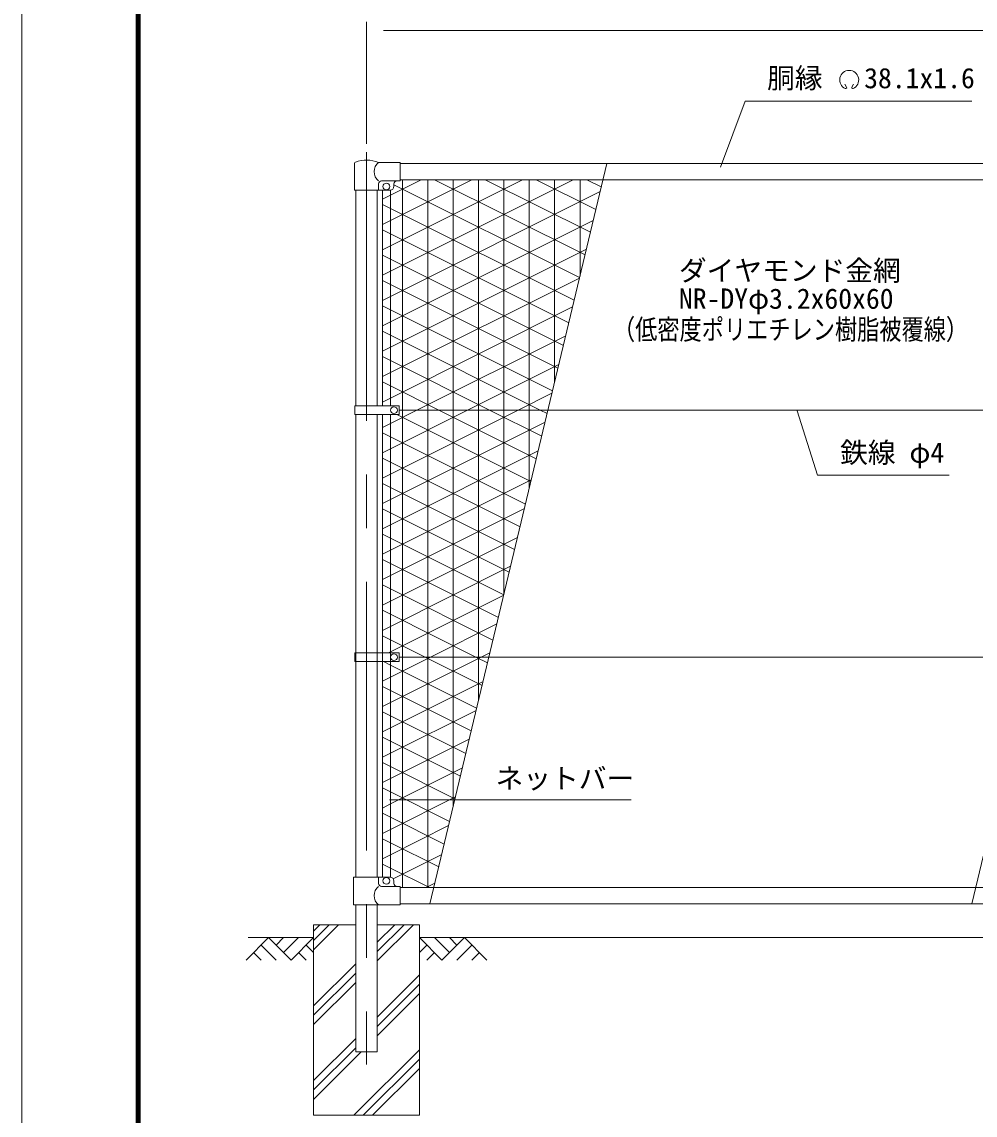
# Model space of a CAD drawing. Units: millimetres, scale not verified. Extents: x -4200 to 4200, y -2970 to 2970.
# Drawn here: x -4200 to -1946, y -990 to 1596 of the extents above; entities that cross this region are included whole.
import ezdxf
from ezdxf.enums import TextEntityAlignment as Align

# ---------------------------------------------------------------- set-up
doc = ezdxf.new("R2010")
doc.units = ezdxf.units.MM
doc.header["$LTSCALE"] = 20
doc.linetypes.add('USER1', pattern=[50.8, 31.75, -6.35, 6.35, -6.35])
for name, color, linetype, lineweight in [('0-0_D-BMK', 2, 'USER1', 13), ('0-1_D-STR1', 1, 'Continuous', 18), ('0-2_D-STR-DIM', 7, 'Continuous', 9), ('0-3_0', 7, 'Continuous', 9), ('0-5_D-BGD', 7, 'Continuous', 9), ('0-6_D-DCR-HCH', 7, 'Continuous', 9), ('0-7_D-STR3', 3, 'Continuous', 13), ('0-8_D-STR-TXT', 7, 'Continuous', 9), ('0-9_Defpoints', 8, 'Continuous', 18), ('0-B_D-STR4', 7, 'Continuous', 9), ('0-E_D-TTL', 7, 'Continuous', 9)]:
    doc.layers.add(name, color=color, linetype=linetype, lineweight=lineweight)
doc.styles.add('ＭＳ ゴシック', font='')
doc.styles.get('ＭＳ ゴシック').set_extended_font_data('MS Gothic')

msp = doc.modelspace()

# ---------------------------------------------------------------- linework, layer by layer
at = {"layer": '0-0_D-BMK'}
msp.add_line((-3384.99, 1287.41), (-3384.99, -869.65), dxfattribs=at)
at = {"layer": '0-1_D-STR1'}
for p, q in [((-3304.99, 1260.35), (-1464.99, 1260.35)), ((-3304.99, 1222.35), (-1464.99, 1222.35)), ((-3410.39, 1197.35), (-3410.39, 687.85)), ((-3359.59, 1197.35), (-3359.59, 687.85)), ((-3410.39, 666.85), (-3410.39, -426.65)), ((-3359.59, 666.85), (-3359.59, -426.65)), ((-3304.99, -451.65), (-1464.99, -451.65)), ((-3304.99, -489.65), (-1464.99, -489.65)), ((-3410.39, -492.65), (-3410.39, -839.65)), ((-3359.59, -492.65), (-3359.59, -839.65)), ((-3359.59, -839.65), (-3410.39, -839.65))]:
    msp.add_line(p, q, dxfattribs=at)
at = {"layer": '0-2_D-STR-DIM'}
for p, q in [((-3384.99, 1307.41), (-3384.99, 1595.35)), ((-3344.99, 1575.35), (-1424.99, 1575.35))]:
    msp.add_line(p, q, dxfattribs=at)
at = {"layer": '0-3_0'}
for p, q in [((-3328.49, 1186.09), (-3255.98, 1222.35)), ((-3328.49, 1126.09), (-3135.98, 1222.35)), ((-3328.49, 1066.09), (-3015.98, 1222.35)), ((-3328.49, 1006.09), (-2895.98, 1222.35)), ((-3300.01, 677.35), (-3300.01, 1222.35)), ((-3240.01, 677.35), (-3240.01, 1222.35)), ((-2868.08, 1044.36), (-3224.04, 1222.35)), ((-3180.01, 677.35), (-3180.01, 1222.35)), ((-3120.01, 677.35), (-3120.01, 1222.35)), ((-2855.26, 1097.96), (-3104.04, 1222.35)), ((-3060.01, 677.35), (-3060.01, 1222.35)), ((-3000.01, 677.35), (-3000.01, 1222.35)), ((-2842.44, 1151.55), (-2984.04, 1222.35)), ((-2940.01, 743.62), (-2940.01, 1222.35)), ((-2880.01, 994.48), (-2880.01, 1222.35)), ((-2829.62, 1205.14), (-2864.04, 1222.35)), ((-3328.49, 946.09), (-2832.24, 1194.22)), ((-2880.9, 990.77), (-3320.49, 1210.57)), ((-3347.49, 1176.59), (-3328.49, 1186.09)), ((-3328.49, 1154.57), (-3347.49, 1164.07)), ((-2893.71, 937.18), (-3328.49, 1154.57)), ((-3347.49, 1116.59), (-3328.49, 1126.09)), ((-3328.49, 886.09), (-2848.54, 1126.07)), ((-3328.49, 1094.57), (-3347.49, 1104.07)), ((-2906.53, 883.59), (-3328.49, 1094.57)), ((-3347.49, 1056.59), (-3328.49, 1066.09)), ((-3328.49, 1034.57), (-3347.49, 1044.07)), ((-3328.49, 826.09), (-2864.84, 1057.92)), ((-2919.35, 830), (-3328.49, 1034.57)), ((-3347.49, 996.59), (-3328.49, 1006.09)), ((-3328.49, 974.57), (-3347.49, 984.07)), ((-3328.49, 766.09), (-2881.14, 989.77)), ((-2932.17, 776.41), (-3328.49, 974.57)), ((-3347.49, 936.59), (-3328.49, 946.09)), ((-3328.49, 914.57), (-3347.49, 924.07)), ((-3328.49, 706.09), (-2897.44, 921.62)), ((-2944.99, 722.82), (-3328.49, 914.57)), ((-3347.49, 876.59), (-3328.49, 886.09)), ((-3328.49, 854.57), (-3347.49, 864.07)), ((-2974.04, 677.35), (-3328.49, 854.57)), ((-3265.98, 677.35), (-2913.74, 853.47)), ((-3347.49, 816.59), (-3328.49, 826.09)), ((-3328.49, 794.57), (-3347.49, 804.07)), ((-3094.04, 677.35), (-3328.49, 794.57)), ((-3145.98, 677.35), (-2930.04, 785.32)), ((-3347.49, 756.59), (-3328.49, 766.09)), ((-3328.49, 734.57), (-3347.49, 744.07)), ((-3214.04, 677.35), (-3328.49, 734.57)), ((-3347.49, 696.59), (-3328.49, 706.09)), ((-3025.98, 677.35), (-2946.34, 717.17)), ((-3328.49, 646.09), (-3265.98, 677.35)), ((-3328.49, 586.09), (-3145.98, 677.35)), ((-3328.49, 526.09), (-3025.98, 677.35)), ((-3300.01, 93.35), (-3300.01, 677.35)), ((-3240.01, 93.35), (-3240.01, 677.35)), ((-2983.44, 562.04), (-3214.04, 677.35)), ((-3180.01, 93.35), (-3180.01, 677.35)), ((-3120.01, 93.35), (-3120.01, 677.35)), ((-2970.62, 615.64), (-3094.04, 677.35)), ((-3060.01, 241.91), (-3060.01, 677.35)), ((-3000.01, 492.76), (-3000.01, 677.35)), ((-2957.8, 669.23), (-2974.04, 677.35)), ((-3328.49, 466.09), (-2962.64, 649.02)), ((-2996.26, 508.45), (-3313.05, 666.85)), ((-3347.49, 636.59), (-3328.49, 646.09)), ((-3328.49, 614.57), (-3347.49, 624.07)), ((-3009.08, 454.86), (-3328.49, 614.57)), ((-3347.49, 576.59), (-3328.49, 586.09)), ((-3328.49, 406.09), (-2978.94, 580.87)), ((-3328.49, 554.57), (-3347.49, 564.07)), ((-3021.89, 401.27), (-3328.49, 554.57)), ((-3347.49, 516.59), (-3328.49, 526.09)), ((-3328.49, 494.57), (-3347.49, 504.07)), ((-3328.49, 346.09), (-2995.24, 512.72)), ((-3034.71, 347.68), (-3328.49, 494.57)), ((-3347.49, 456.59), (-3328.49, 466.09)), ((-3328.49, 434.57), (-3347.49, 444.07)), ((-3328.49, 286.09), (-3011.54, 444.57)), ((-3047.53, 294.09), (-3328.49, 434.57)), ((-3347.49, 396.59), (-3328.49, 406.09)), ((-3328.49, 374.57), (-3347.49, 384.07)), ((-3328.49, 226.09), (-3027.84, 376.42)), ((-3060.35, 240.5), (-3328.49, 374.57)), ((-3347.49, 336.59), (-3328.49, 346.09)), ((-3328.49, 314.57), (-3347.49, 324.07)), ((-3073.17, 186.91), (-3328.49, 314.57)), ((-3347.49, 276.59), (-3328.49, 286.09)), ((-3328.49, 166.09), (-3044.14, 308.27)), ((-3328.49, 254.57), (-3347.49, 264.07)), ((-3085.98, 133.32), (-3328.49, 254.57)), ((-3347.49, 216.59), (-3328.49, 226.09)), ((-3328.49, 194.57), (-3347.49, 204.07)), ((-3126.05, 93.35), (-3328.49, 194.57)), ((-3347.49, 156.59), (-3328.49, 166.09)), ((-3233.98, 93.35), (-3076.74, 171.97)), ((-3328.49, 134.57), (-3347.49, 144.07)), ((-3246.05, 93.35), (-3328.49, 134.57)), ((-3113.98, 93.35), (-3093.04, 103.82)), ((-3328.49, 46.09), (-3233.98, 93.35)), ((-3328.49, -13.91), (-3113.98, 93.35)), ((-3300.01, -451.65), (-3300.01, 93.35)), ((-3111.62, 26.13), (-3246.05, 93.35)), ((-3240.01, -451.65), (-3240.01, 93.35)), ((-3180.01, -259.81), (-3180.01, 93.35)), ((-3098.8, 79.73), (-3126.05, 93.35)), ((-3120.01, -8.95), (-3120.01, 93.35)), ((-3347.49, 36.59), (-3328.49, 46.09)), ((-3328.49, -73.91), (-3109.34, 35.67)), ((-3328.49, 14.57), (-3347.49, 24.07)), ((-3137.26, -81.05), (-3328.49, 14.57)), ((-3347.49, -23.41), (-3328.49, -13.91)), ((-3328.49, -45.43), (-3347.49, -35.93)), ((-3328.49, -133.91), (-3125.64, -32.48)), ((-3150.07, -134.64), (-3328.49, -45.43)), ((-3347.49, -83.41), (-3328.49, -73.91)), ((-3328.49, -105.43), (-3347.49, -95.93)), ((-3328.49, -193.91), (-3141.94, -100.63)), ((-3162.89, -188.23), (-3328.49, -105.43)), ((-3347.49, -143.41), (-3328.49, -133.91)), ((-3328.49, -165.43), (-3347.49, -155.93)), ((-3175.71, -241.82), (-3328.49, -165.43)), ((-3328.49, -253.91), (-3158.24, -168.78)), ((-3347.49, -203.41), (-3328.49, -193.91)), ((-3328.49, -225.43), (-3347.49, -215.93)), ((-3188.53, -295.41), (-3328.49, -225.43)), ((-3347.49, -263.41), (-3328.49, -253.91)), ((-3328.49, -313.91), (-3174.54, -236.93)), ((-3328.49, -285.43), (-3347.49, -275.93)), ((-3201.34, -349), (-3328.49, -285.43)), ((-3328.49, -373.91), (-3190.84, -305.08)), ((-3347.49, -323.41), (-3328.49, -313.91)), ((-3328.49, -345.43), (-3347.49, -335.93)), ((-3214.16, -402.59), (-3328.49, -345.43)), ((-3347.49, -383.41), (-3328.49, -373.91)), ((-3322.02, -430.67), (-3207.14, -373.23)), ((-3243.98, -451.65), (-3223.44, -441.38))]:
    msp.add_line(p, q, dxfattribs=at)
for points in [[(-3332.98, 103.85), (-3328.49, 106.09), (-3060.44, 240.12)], [(-3124.44, -27.46), (-3328.49, 74.57), (-3345.05, 82.85)], [(-3236.05, -451.65), (-3328.49, -405.43), (-3347.49, -395.93)]]:
    msp.add_lwpolyline(points, dxfattribs=at)
at = {"layer": '0-5_D-BGD'}
for p, q in [((-3509.99, -569.65), (-3664.99, -569.65)), ((-1509.99, -569.65), (-3259.99, -569.65))]:
    msp.add_line(p, q, dxfattribs=at)
at = {"layer": '0-6_D-DCR-HCH'}
for p, q in [((-3509.99, -598.73), (-3450.9, -539.65)), ((-3509.99, -576.64), (-3473, -539.65)), ((-3509.99, -554.54), (-3495.1, -539.65)), ((-3359.59, -625.11), (-3274.13, -539.65)), ((-3359.59, -603.01), (-3296.22, -539.65)), ((-3359.59, -580.92), (-3318.32, -539.65)), ((-3616.41, -569.65), (-3669.62, -622.86)), ((-3634.15, -587.39), (-3598.51, -622.86)), ((-3616.41, -569.65), (-3563.2, -622.86)), ((-3598.67, -587.39), (-3580.93, -569.65)), ((-3580.93, -605.13), (-3545.46, -569.65)), ((-3563.2, -622.86), (-3509.99, -569.65)), ((-3527.72, -587.39), (-3509.99, -605.05)), ((-3206.77, -622.86), (-3259.99, -569.65)), ((-3242.25, -587.39), (-3259.99, -605.05)), ((-3189.04, -605.13), (-3224.51, -569.65)), ((-3153.56, -569.65), (-3206.77, -622.86)), ((-3171.21, -587.48), (-3189.04, -569.65)), ((-3135.82, -587.39), (-3171.46, -622.86)), ((-3153.56, -569.65), (-3100.35, -622.86)), ((-3651.88, -605.13), (-3634.07, -622.86)), ((-3545.46, -605.13), (-3527.64, -622.86)), ((-3224.51, -605.13), (-3242.33, -622.86)), ((-3118.09, -605.13), (-3135.91, -622.86)), ((-3509.99, -731.32), (-3410.39, -631.72)), ((-3509.99, -753.41), (-3410.39, -653.81)), ((-3359.59, -757.69), (-3259.99, -658.09)), ((-3509.99, -775.51), (-3410.39, -675.91)), ((-3359.59, -779.79), (-3259.99, -680.19)), ((-3359.59, -801.89), (-3259.99, -702.29)), ((-3509.99, -908.09), (-3410.39, -808.49)), ((-3509.99, -930.19), (-3410.39, -830.59)), ((-3509.99, -952.29), (-3397.35, -839.65)), ((-3414.77, -989.65), (-3259.99, -834.87)), ((-3392.67, -989.65), (-3259.99, -856.97)), ((-3370.57, -989.65), (-3259.99, -879.06))]:
    msp.add_line(p, q, dxfattribs=at)
at = {"layer": '0-7_D-STR3'}
for p, q in [((-3413.54, 1197.35), (-3413.54, 1261.04)), ((-3304.99, 1263.35), (-3356.44, 1263.35)), ((-3304.99, 1263.35), (-3304.99, 1219.35)), ((-3304.99, 1219.35), (-3349.44, 1219.35)), ((-3413.54, 1197.35), (-3356.44, 1197.35)), ((-3356.44, 1197.35), (-3356.44, 1212.35)), ((-3356.44, 1197.35), (-3329.99, 1197.35)), ((-3347.49, 1197.35), (-3347.49, 687.85)), ((-3328.49, 1197.35), (-3328.49, 687.85)), ((-3319.99, 1212.35), (-3319.99, 1207.35)), ((-3412.48, 666.85), (-3412.48, 687.85)), ((-3307.99, 687.85), (-3412.48, 687.85)), ((-3307.99, 666.85), (-3307.99, 687.85)), ((-3307.99, 677.35), (-1467.49, 677.35)), ((-3307.99, 666.85), (-3412.48, 666.85)), ((-3347.49, 666.85), (-3347.49, -426.65)), ((-3328.49, 666.85), (-3328.49, -426.77)), ((-3412.48, 82.85), (-3412.48, 103.85)), ((-3307.99, 103.85), (-3412.48, 103.85)), ((-3307.99, 82.85), (-3307.99, 103.85)), ((-3307.99, 82.85), (-3412.48, 82.85)), ((-3307.99, 93.35), (-1467.49, 93.35)), ((-3415.94, -426.65), (-3329.99, -426.65)), ((-3415.94, -492.65), (-3415.94, -426.65)), ((-3356.44, -426.65), (-3356.44, -441.65)), ((-3319.99, -436.65), (-3319.99, -441.65)), ((-3304.99, -448.65), (-3349.44, -448.65)), ((-3304.99, -448.65), (-3304.99, -492.65)), ((-3304.99, -492.65), (-3415.94, -492.65))]:
    msp.add_line(p, q, dxfattribs=at)
for centre in [(-3337.99, 1206.35), (-3319.99, 677.35), (-3319.99, 93.35), (-3337.99, -435.65)]:
    msp.add_circle(centre, 8, dxfattribs=at)
for centre, radius, start, end in [((-3384.99, 1188.61), 80, 69.0916, 109.22051), ((-3410.24, 1261.04), 3.3, 109.22051, 180), ((-3338.24, 1241.35), 28.55, 129.59418, 230.40582), ((-3349.44, 1212.35), 7, 90, 180), ((-3312.99, 1212.35), 7, 90, 180), ((-3329.99, 1207.35), 10, 270, 0), ((-3329.99, -436.65), 10, 0, 90), ((-3338.24, -470.65), 28.55, 129.59418, 230.40582), ((-3349.44, -441.65), 7, 180, 270), ((-3312.99, -441.65), 7, 180, 270)]:
    msp.add_arc(centre, radius, start, end, dxfattribs=at)
at = {"layer": '0-8_D-STR-TXT'}
for p, q in [((-2249.67, 1441.22), (-2253.81, 1448.4)), ((-2237.18, 1441.22), (-2233.04, 1448.4)), ((-2759.11, -243.75), (-3330.23, -243.75))]:
    msp.add_line(p, q, dxfattribs=at)
for points in [[(-1953.17, 1408.35), (-2489.47, 1408.35), (-2548.11, 1251.78)], [(-2007.32, 523.72), (-2318.65, 523.72), (-2366.74, 675.44)]]:
    msp.add_lwpolyline(points, dxfattribs=at)
for centre, radius, start, end in [((-2243.43, 1458.38), 22.5, 294.32478, 245.67522), ((-2251.72, 1439.98), 2.37, 245.67522, 30), ((-2235.13, 1439.98), 2.37, 150, 294.32478)]:
    msp.add_arc(centre, radius, start, end, dxfattribs=at)
at = {"layer": '0-9_Defpoints'}
for p, q in [((-3234.99, -489.65), (-2816.42, 1260.35)), ((-1953.55, -489.65), (-1534.99, 1260.35))]:
    msp.add_line(p, q, dxfattribs=at)
at = {"layer": '0-B_D-STR4'}
msp.add_line((-3259.99, -539.65), (-3359.59, -539.65), dxfattribs=at)
msp.add_lwpolyline([(-3410.39, -539.65), (-3509.99, -539.65), (-3509.99, -989.65), (-3259.99, -989.65), (-3259.99, -539.65)], dxfattribs=at)
at = {"layer": '0-E_D-TTL', "color": 2, "lineweight": 18}
msp.add_lwpolyline([(-4200.01, 2970.35), (4199.99, 2970.35), (4199.99, -2969.65), (-4200.01, -2969.65)], close=True, dxfattribs=at)
at = {"layer": '0-E_D-TTL'}
for points in [[(-3930.01, 2750.35), (3929.99, 2750.35), (3929.99, -2749.65), (-3930.01, -2749.65)], [(-3927.51, 2747.85), (3927.49, 2747.85), (3927.49, -2747.15), (-3927.51, -2747.15)], [(-3925.01, 2745.35), (3924.99, 2745.35), (3924.99, -2744.65), (-3925.01, -2744.65)], [(-3922.51, 2742.85), (3922.49, 2742.85), (3922.49, -2742.15), (-3922.51, -2742.15)], [(-3920.01, 2740.35), (3919.99, 2740.35), (3919.99, -2739.65), (-3920.01, -2739.65)]]:
    msp.add_lwpolyline(points, close=True, dxfattribs=at)

# ---------------------------------------------------------------- texts
at = {"layer": '0-8_D-STR-TXT', "style": 'ＭＳ ゴシック'}
for s, p in [('胴縁 \u300038.1x1.6', (-2437.53, 1424.13)), ('ダイヤモンド金網', (-2646.13, 969.1)), ('NR-DYφ3.2x60x60', (-2646.13, 902.66)), ('鉄線 φ4', (-2264.93, 538.59)), ('ネットバー', (-3079.67, -231.8))]:
    msp.add_text(s, height=48.09, dxfattribs=at).set_placement(p, align=Align.BOTTOM_LEFT)
at = {"layer": '0-8_D-STR-TXT', "style": 'ＭＳ ゴシック', "width": 0.8}
msp.add_text('（低密度ポリエチレン樹脂被覆線）', height=48.11, dxfattribs=at).set_placement((-2802.07, 829.86), align=Align.BOTTOM_LEFT)

doc.saveas('drawing.dxf')
